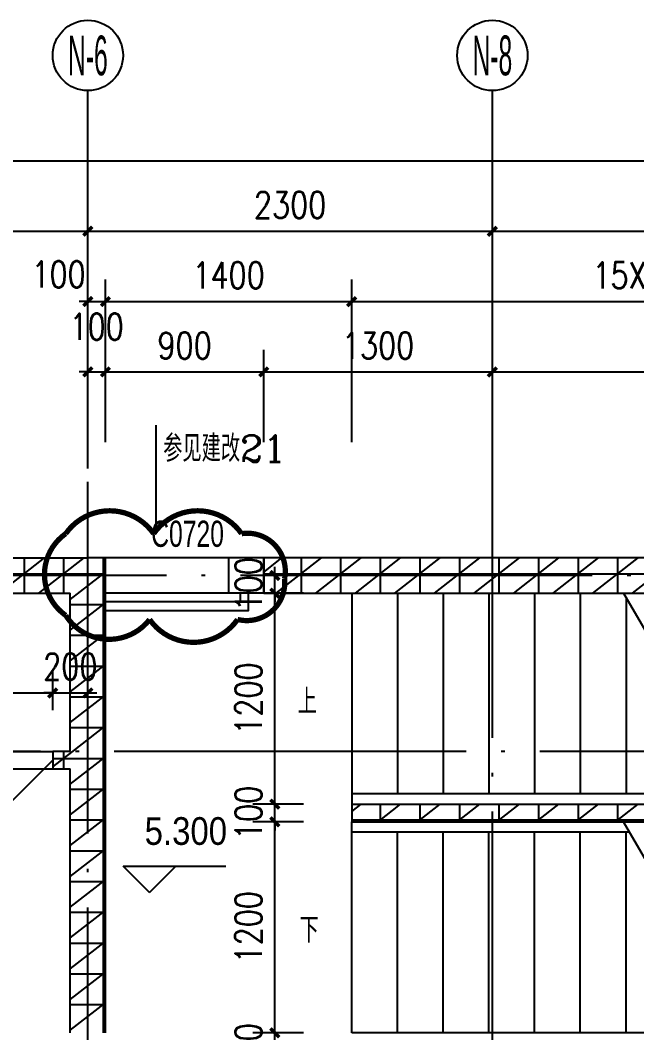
# Model space of a CAD drawing. Extents: x 718358 to 1668613, y -348838 to -159582.
# Drawn here: x 785426 to 788932, y -191260 to -185502 of the extents above; entities that cross this region are included whole.
import ezdxf
from ezdxf.enums import TextEntityAlignment as Align

# ---------------------------------------------------------------- set-up
doc = ezdxf.new("R2010")
doc.units = 0
doc.header["$LTSCALE"] = 1000
doc.linetypes.add('DOTE', pattern=[2.42, 2, -0.2, 0.02, -0.2])
for name, color, linetype in [('WINDOW_TEXT', 7, 'Continuous'), ('变更', 6, 'Continuous'), ('建-墙体', 2, 'Continuous'), ('建-尺寸', 73, 'Continuous'), ('建-影线', 8, 'Continuous'), ('建-标高', 3, 'Continuous'), ('建-楼梯', 4, 'Continuous'), ('建-符号', 3, 'Continuous'), ('建-符号说明', 7, 'Continuous'), ('建-轴标', 3, 'Continuous'), ('建-轴网', 14, 'DOTE'), ('建-门', 4, 'Continuous'), ('建-门窗', 4, 'Continuous'), ('建-阳台', 5, 'Continuous')]:
    doc.layers.add(name, color=color, linetype=linetype)
doc.styles.add('_TCH_AXIS', font='gt宽度调整.shx', dxfattribs={"bigfont": 'gt国标汉字.shx'})
doc.styles.add('_TCH_DIM', font='gt单线西文.shx', dxfattribs={"width": 0.8, "bigfont": 'gt单线中文.shx'})
doc.styles.add('_TCH_LABEL', font='COMPLEX', dxfattribs={"bigfont": 'GBCBIG'})
doc.styles.add('_TCH_WINDOW', font='gt单线西文.shx', dxfattribs={"height": 3.5, "bigfont": 'gt单线中文.shx'})
doc.styles.add('DIM_FONT', font='SIMPLEX.shx', dxfattribs={"width": 0.8, "bigfont": 'GBCBIG.shx'})
doc.dimstyles.new('DIMN50', dxfattribs={"dimscale": 0.5, "dimtxt": 300, "dimasz": 100, "dimexe": 250, "dimexo": 300, "dimgap": 150, "dimtad": 1, "dimdec": 0, "dimzin": 0, "dimdsep": 46, "dimtxsty": 'DIM_FONT', "dimblk": 'ARCHTICK', "dimcen": 0.09, "dimdle": 1, "dimclrt": 7, "dimazin": 2, "dimtfac": 1, "dimtdec": 0, "dimtix": 1, "dimtmove": 2, "dimatfit": 3, "dimldrblk": 'ARCHTICK', "dimfxl": 1, "dimtolj": 1, "dimtzin": 0, "dimarcsym": 0})
pattern_1 = [(0, (0, 0), (0, 175), []), (37.875, (200, 0), (-84.807639, 109.038328), []), (90, (200, 0), (-225, 1e-14), [])]

# ---------------------------------------------------------------- blocks, each defined once
blk = doc.blocks.new('_ArchTick')
at = {"color": 0, "linetype": 'ByBlock', "const_width": 0.4}
blk.add_lwpolyline([(-0.5, -0.5), (0.5, 0.5)], dxfattribs=at)
blk = doc.blocks.new('*D1042')
at = {"layer": 'Defpoints', "color": 0, "transparency": 16777216}
for p in [(785610.9, -189327.9), (784410.9, -189576.6), (785610.9, -189576.6)]:
    blk.add_point(p, dxfattribs=at)
at = {"layer": '建-尺寸', "color": 0, "lineweight": -2, "transparency": 16777216}
for p, q in [((784410.9, -189426.6), (784410.9, -189202.9)), ((785610.9, -189426.6), (785610.9, -189202.9)), ((784410.4, -189327.9), (785611.4, -189327.9))]:
    blk.add_line(p, q, dxfattribs=at)
at = {"layer": '建-尺寸', "color": 0, "lineweight": -2, "transparency": 16777216, "xscale": 50, "yscale": 50, "zscale": 50, "rotation": 180}
blk.add_blockref('_ArchTick', (784410.9, -189327.9), dxfattribs=at)
at = {"layer": '建-尺寸', "color": 0, "lineweight": -2, "transparency": 16777216, "xscale": 50, "yscale": 50, "zscale": 50}
blk.add_blockref('_ArchTick', (785610.9, -189327.9), dxfattribs=at)
at = {"layer": '建-尺寸', "color": 7, "transparency": 16777216, "insert": (785010.9, -189177.9), "char_height": 150, "attachment_point": 5, "style": 'DIM_FONT'}
blk.add_mtext('\\A1;1200', dxfattribs=at)
blk = doc.blocks.new('*D1043')
at = {"layer": 'Defpoints', "color": 0, "transparency": 16777216}
for p in [(785810.9, -189327.9), (785610.9, -189576.6), (785810.9, -189576.6)]:
    blk.add_point(p, dxfattribs=at)
at = {"layer": '建-尺寸', "color": 0, "lineweight": -2, "transparency": 16777216}
for p, q in [((785610.9, -189426.6), (785610.9, -189202.9)), ((785810.9, -189426.6), (785810.9, -189202.9)), ((785610.9, -189327.9), (785560.9, -189327.9)), ((785610.9, -189327.9), (785810.9, -189327.9)), ((785810.9, -189327.9), (785860.9, -189327.9))]:
    blk.add_line(p, q, dxfattribs=at)
at = {"layer": '建-尺寸', "color": 0, "lineweight": -2, "transparency": 16777216, "xscale": 50, "yscale": 50, "zscale": 50}
blk.add_blockref('_ArchTick', (785610.9, -189327.9), dxfattribs=at)
at = {"layer": '建-尺寸', "color": 0, "lineweight": -2, "transparency": 16777216, "xscale": 50, "yscale": 50, "zscale": 50, "rotation": 180}
blk.add_blockref('_ArchTick', (785810.9, -189327.9), dxfattribs=at)
at = {"layer": '建-尺寸', "color": 7, "transparency": 16777216, "insert": (785710.9, -189177.9), "char_height": 150, "attachment_point": 5, "style": 'DIM_FONT'}
blk.add_mtext('\\A1;200', dxfattribs=at)
blk = doc.blocks.new('*D1225')
at = {"layer": 'Defpoints', "color": 0, "transparency": 16777216}
for p in [(795010.9, -186302.4), (784110.9, -188052.4), (795010.9, -188052.4)]:
    blk.add_point(p, dxfattribs=at)
at = {"layer": '建-尺寸', "color": 0, "lineweight": -2, "transparency": 16777216}
for p, q in [((784110.9, -187902.4), (784110.9, -186177.4)), ((795010.9, -187902.4), (795010.9, -186177.4)), ((784110.4, -186302.4), (795011.4, -186302.4))]:
    blk.add_line(p, q, dxfattribs=at)
at = {"layer": '建-尺寸', "color": 0, "lineweight": -2, "transparency": 16777216, "xscale": 50, "yscale": 50, "zscale": 50, "rotation": 180}
blk.add_blockref('_ArchTick', (784110.9, -186302.4), dxfattribs=at)
at = {"layer": '建-尺寸', "color": 0, "lineweight": -2, "transparency": 16777216, "xscale": 50, "yscale": 50, "zscale": 50}
blk.add_blockref('_ArchTick', (795010.9, -186302.4), dxfattribs=at)
at = {"layer": '建-尺寸', "color": 7, "transparency": 16777216, "insert": (789560.9, -186152.4), "char_height": 150, "attachment_point": 5, "style": 'DIM_FONT'}
blk.add_mtext('\\A1;10900', dxfattribs=at)
blk = doc.blocks.new('*D1228')
at = {"layer": 'Defpoints', "color": 0, "transparency": 16777216}
for p in [(790411.3, -186702.4), (788110.9, -188052.4), (790411.3, -188052.4)]:
    blk.add_point(p, dxfattribs=at)
at = {"layer": '建-尺寸', "color": 0, "lineweight": -2, "transparency": 16777216}
for p, q in [((788110.9, -187902.4), (788110.9, -186577.4)), ((790411.3, -187902.4), (790411.3, -186577.4)), ((788110.4, -186702.4), (790411.8, -186702.4))]:
    blk.add_line(p, q, dxfattribs=at)
at = {"layer": '建-尺寸', "color": 0, "lineweight": -2, "transparency": 16777216, "xscale": 50, "yscale": 50, "zscale": 50, "rotation": 180}
blk.add_blockref('_ArchTick', (788110.9, -186702.4), dxfattribs=at)
at = {"layer": '建-尺寸', "color": 0, "lineweight": -2, "transparency": 16777216, "xscale": 50, "yscale": 50, "zscale": 50}
blk.add_blockref('_ArchTick', (790411.3, -186702.4), dxfattribs=at)
at = {"layer": '建-尺寸', "color": 7, "transparency": 16777216, "insert": (789261.1, -186552.4), "char_height": 150, "attachment_point": 5, "style": 'DIM_FONT'}
blk.add_mtext('\\A1;2300', dxfattribs=at)
blk = doc.blocks.new('*D1229')
at = {"layer": 'Defpoints', "color": 0, "transparency": 16777216}
for p in [(788110.9, -186702.4), (785810.9, -188052.4), (788110.9, -188052.4)]:
    blk.add_point(p, dxfattribs=at)
at = {"layer": '建-尺寸', "color": 0, "lineweight": -2, "transparency": 16777216}
for p, q in [((785810.9, -187902.4), (785810.9, -186577.4)), ((788110.9, -187902.4), (788110.9, -186577.4)), ((785810.4, -186702.4), (788111.4, -186702.4))]:
    blk.add_line(p, q, dxfattribs=at)
at = {"layer": '建-尺寸', "color": 0, "lineweight": -2, "transparency": 16777216, "xscale": 50, "yscale": 50, "zscale": 50, "rotation": 180}
blk.add_blockref('_ArchTick', (785810.9, -186702.4), dxfattribs=at)
at = {"layer": '建-尺寸', "color": 0, "lineweight": -2, "transparency": 16777216, "xscale": 50, "yscale": 50, "zscale": 50}
blk.add_blockref('_ArchTick', (788110.9, -186702.4), dxfattribs=at)
at = {"layer": '建-尺寸', "color": 7, "transparency": 16777216, "insert": (786960.9, -186552.4), "char_height": 150, "attachment_point": 5, "style": 'DIM_FONT'}
blk.add_mtext('\\A1;2300', dxfattribs=at)
blk = doc.blocks.new('*D1230')
at = {"layer": 'Defpoints', "color": 0, "transparency": 16777216}
for p in [(785810.9, -186702.4), (784110.9, -188052.4), (785810.9, -188052.4)]:
    blk.add_point(p, dxfattribs=at)
at = {"layer": '建-尺寸', "color": 0, "lineweight": -2, "transparency": 16777216}
for p, q in [((784110.9, -187902.4), (784110.9, -186577.4)), ((785810.9, -187902.4), (785810.9, -186577.4)), ((784110.4, -186702.4), (785811.4, -186702.4))]:
    blk.add_line(p, q, dxfattribs=at)
at = {"layer": '建-尺寸', "color": 0, "lineweight": -2, "transparency": 16777216, "xscale": 50, "yscale": 50, "zscale": 50, "rotation": 180}
blk.add_blockref('_ArchTick', (784110.9, -186702.4), dxfattribs=at)
at = {"layer": '建-尺寸', "color": 0, "lineweight": -2, "transparency": 16777216, "xscale": 50, "yscale": 50, "zscale": 50}
blk.add_blockref('_ArchTick', (785810.9, -186702.4), dxfattribs=at)
at = {"layer": '建-尺寸', "color": 7, "transparency": 16777216, "insert": (784960.9, -186552.4), "char_height": 150, "attachment_point": 5, "style": 'DIM_FONT'}
blk.add_mtext('\\A1;1700', dxfattribs=at)
blk = doc.blocks.new('*D1235')
at = {"layer": 'Defpoints', "color": 0, "transparency": 16777216}
for p in [(791210.9, -187102.4), (787310.9, -188052.4), (791210.9, -188052.4)]:
    blk.add_point(p, dxfattribs=at)
at = {"layer": '建-尺寸', "color": 0, "lineweight": -2, "transparency": 16777216}
for p, q in [((787310.9, -187902.4), (787310.9, -186977.4)), ((791210.9, -187902.4), (791210.9, -186977.4)), ((787310.4, -187102.4), (791211.4, -187102.4))]:
    blk.add_line(p, q, dxfattribs=at)
at = {"layer": '建-尺寸', "color": 0, "lineweight": -2, "transparency": 16777216, "xscale": 50, "yscale": 50, "zscale": 50, "rotation": 180}
blk.add_blockref('_ArchTick', (787310.9, -187102.4), dxfattribs=at)
at = {"layer": '建-尺寸', "color": 0, "lineweight": -2, "transparency": 16777216, "xscale": 50, "yscale": 50, "zscale": 50}
blk.add_blockref('_ArchTick', (791210.9, -187102.4), dxfattribs=at)
at = {"layer": '建-尺寸', "color": 7, "transparency": 16777216, "insert": (789260.9, -186952.4), "char_height": 150, "attachment_point": 5, "style": 'DIM_FONT'}
blk.add_mtext('\\A1;15X260=3900', dxfattribs=at)
blk = doc.blocks.new('*D1236')
at = {"layer": 'Defpoints', "color": 0, "transparency": 16777216}
for p in [(787310.9, -187102.4), (785910.9, -188052.4), (787310.9, -188052.4)]:
    blk.add_point(p, dxfattribs=at)
at = {"layer": '建-尺寸', "color": 0, "lineweight": -2, "transparency": 16777216}
for p, q in [((785910.9, -187902.4), (785910.9, -186977.4)), ((787310.9, -187902.4), (787310.9, -186977.4)), ((785910.4, -187102.4), (787311.4, -187102.4))]:
    blk.add_line(p, q, dxfattribs=at)
at = {"layer": '建-尺寸', "color": 0, "lineweight": -2, "transparency": 16777216, "xscale": 50, "yscale": 50, "zscale": 50, "rotation": 180}
blk.add_blockref('_ArchTick', (785910.9, -187102.4), dxfattribs=at)
at = {"layer": '建-尺寸', "color": 0, "lineweight": -2, "transparency": 16777216, "xscale": 50, "yscale": 50, "zscale": 50}
blk.add_blockref('_ArchTick', (787310.9, -187102.4), dxfattribs=at)
at = {"layer": '建-尺寸', "color": 7, "transparency": 16777216, "insert": (786610.9, -186952.4), "char_height": 150, "attachment_point": 5, "style": 'DIM_FONT'}
blk.add_mtext('\\A1;1400', dxfattribs=at)
blk = doc.blocks.new('*D1237')
at = {"layer": 'Defpoints', "color": 0, "transparency": 16777216}
for p in [(785910.9, -187102.4), (785810.9, -188052.4), (785910.9, -188052.4)]:
    blk.add_point(p, dxfattribs=at)
at = {"layer": '建-尺寸', "color": 0, "lineweight": -2, "transparency": 16777216}
for p, q in [((785810.9, -187902.4), (785810.9, -186977.4)), ((785910.9, -187902.4), (785910.9, -186977.4)), ((785810.9, -187102.4), (785760.9, -187102.4)), ((785810.9, -187102.4), (785910.9, -187102.4)), ((785910.9, -187102.4), (785960.9, -187102.4))]:
    blk.add_line(p, q, dxfattribs=at)
at = {"layer": '建-尺寸', "color": 0, "lineweight": -2, "transparency": 16777216, "xscale": 50, "yscale": 50, "zscale": 50}
blk.add_blockref('_ArchTick', (785810.9, -187102.4), dxfattribs=at)
at = {"layer": '建-尺寸', "color": 0, "lineweight": -2, "transparency": 16777216, "xscale": 50, "yscale": 50, "zscale": 50, "rotation": 180}
blk.add_blockref('_ArchTick', (785910.9, -187102.4), dxfattribs=at)
at = {"layer": '建-尺寸', "color": 7, "transparency": 16777216, "insert": (785644.3, -186947.4), "char_height": 150, "attachment_point": 5, "style": 'DIM_FONT'}
blk.add_mtext('\\A1;100', dxfattribs=at)
blk = doc.blocks.new('*D1241')
at = {"layer": 'Defpoints', "color": 0, "transparency": 16777216}
for p in [(790410.9, -187502.4), (788110.9, -188052.4), (790410.9, -188052.4)]:
    blk.add_point(p, dxfattribs=at)
at = {"layer": '建-尺寸', "color": 0, "lineweight": -2, "transparency": 16777216}
for p, q in [((788110.9, -187902.4), (788110.9, -187377.4)), ((790410.9, -187902.4), (790410.9, -187377.4)), ((788110.4, -187502.4), (790411.4, -187502.4))]:
    blk.add_line(p, q, dxfattribs=at)
at = {"layer": '建-尺寸', "color": 0, "lineweight": -2, "transparency": 16777216, "xscale": 50, "yscale": 50, "zscale": 50, "rotation": 180}
blk.add_blockref('_ArchTick', (788110.9, -187502.4), dxfattribs=at)
at = {"layer": '建-尺寸', "color": 0, "lineweight": -2, "transparency": 16777216, "xscale": 50, "yscale": 50, "zscale": 50}
blk.add_blockref('_ArchTick', (790410.9, -187502.4), dxfattribs=at)
at = {"layer": '建-尺寸', "color": 7, "transparency": 16777216, "insert": (789260.9, -187352.4), "char_height": 150, "attachment_point": 5, "style": 'DIM_FONT'}
blk.add_mtext('\\A1;2300', dxfattribs=at)
blk = doc.blocks.new('*D1242')
at = {"layer": 'Defpoints', "color": 0, "transparency": 16777216}
for p in [(788110.9, -187502.4), (786810.9, -188052.4), (788110.9, -188052.4)]:
    blk.add_point(p, dxfattribs=at)
at = {"layer": '建-尺寸', "color": 0, "lineweight": -2, "transparency": 16777216}
for p, q in [((786810.9, -187902.4), (786810.9, -187377.4)), ((788110.9, -187902.4), (788110.9, -187377.4)), ((786810.4, -187502.4), (788111.4, -187502.4))]:
    blk.add_line(p, q, dxfattribs=at)
at = {"layer": '建-尺寸', "color": 0, "lineweight": -2, "transparency": 16777216, "xscale": 50, "yscale": 50, "zscale": 50, "rotation": 180}
blk.add_blockref('_ArchTick', (786810.9, -187502.4), dxfattribs=at)
at = {"layer": '建-尺寸', "color": 0, "lineweight": -2, "transparency": 16777216, "xscale": 50, "yscale": 50, "zscale": 50}
blk.add_blockref('_ArchTick', (788110.9, -187502.4), dxfattribs=at)
at = {"layer": '建-尺寸', "color": 7, "transparency": 16777216, "insert": (787460.9, -187352.4), "char_height": 150, "attachment_point": 5, "style": 'DIM_FONT'}
blk.add_mtext('\\A1;1300', dxfattribs=at)
blk = doc.blocks.new('*D1243')
at = {"layer": 'Defpoints', "color": 0, "transparency": 16777216}
for p in [(786810.9, -187502.4), (785910.9, -188052.4), (786810.9, -188052.4)]:
    blk.add_point(p, dxfattribs=at)
at = {"layer": '建-尺寸', "color": 0, "lineweight": -2, "transparency": 16777216}
for p, q in [((785910.9, -187902.4), (785910.9, -187377.4)), ((786810.9, -187902.4), (786810.9, -187377.4)), ((785910.4, -187502.4), (786811.4, -187502.4))]:
    blk.add_line(p, q, dxfattribs=at)
at = {"layer": '建-尺寸', "color": 0, "lineweight": -2, "transparency": 16777216, "xscale": 50, "yscale": 50, "zscale": 50, "rotation": 180}
blk.add_blockref('_ArchTick', (785910.9, -187502.4), dxfattribs=at)
at = {"layer": '建-尺寸', "color": 0, "lineweight": -2, "transparency": 16777216, "xscale": 50, "yscale": 50, "zscale": 50}
blk.add_blockref('_ArchTick', (786810.9, -187502.4), dxfattribs=at)
at = {"layer": '建-尺寸', "color": 7, "transparency": 16777216, "insert": (786360.9, -187352.4), "char_height": 150, "attachment_point": 5, "style": 'DIM_FONT'}
blk.add_mtext('\\A1;900', dxfattribs=at)
blk = doc.blocks.new('*D1244')
at = {"layer": 'Defpoints', "color": 0, "transparency": 16777216}
for p in [(785910.9, -187502.4), (785810.9, -188052.4), (785910.9, -188052.4)]:
    blk.add_point(p, dxfattribs=at)
at = {"layer": '建-尺寸', "color": 0, "lineweight": -2, "transparency": 16777216}
for p, q in [((785810.9, -187902.4), (785810.9, -187377.4)), ((785910.9, -187902.4), (785910.9, -187377.4)), ((785810.9, -187502.4), (785760.9, -187502.4)), ((785810.9, -187502.4), (785910.9, -187502.4)), ((785910.9, -187502.4), (785960.9, -187502.4))]:
    blk.add_line(p, q, dxfattribs=at)
at = {"layer": '建-尺寸', "color": 0, "lineweight": -2, "transparency": 16777216, "xscale": 50, "yscale": 50, "zscale": 50}
blk.add_blockref('_ArchTick', (785810.9, -187502.4), dxfattribs=at)
at = {"layer": '建-尺寸', "color": 0, "lineweight": -2, "transparency": 16777216, "xscale": 50, "yscale": 50, "zscale": 50, "rotation": 180}
blk.add_blockref('_ArchTick', (785910.9, -187502.4), dxfattribs=at)
at = {"layer": '建-尺寸', "color": 7, "transparency": 16777216, "insert": (785860.9, -187244.9), "char_height": 150, "attachment_point": 5, "style": 'DIM_FONT'}
blk.add_mtext('\\A1;100', dxfattribs=at)
blk = doc.blocks.new('*D3345')
at = {"layer": 'Defpoints', "color": 0, "transparency": 16777216}
for p in [(786874.1, -188660.1), (787187.8, -188660.1), (787187.8, -188760.1)]:
    blk.add_point(p, dxfattribs=at)
at = {"layer": '建-尺寸', "color": 0, "lineweight": -2, "transparency": 16777216}
for p, q in [((786874.1, -188660.1), (786874.1, -188610.1)), ((787037.8, -188660.1), (786749.1, -188660.1)), ((786874.1, -188760.1), (786874.1, -188660.1)), ((787037.8, -188760.1), (786749.1, -188760.1)), ((786874.1, -188760.1), (786874.1, -188810.1))]:
    blk.add_line(p, q, dxfattribs=at)
at = {"layer": '建-尺寸', "color": 0, "lineweight": -2, "transparency": 16777216, "xscale": 50, "yscale": 50, "zscale": 50}
for p, rotation in [((786874.1, -188660.1), 270), ((786874.1, -188760.1), 90)]:
    blk.add_blockref('_ArchTick', p, dxfattribs=dict(at, rotation=rotation))
at = {"layer": '建-尺寸', "color": 7, "transparency": 16777216, "insert": (786724.1, -188710.1), "char_height": 150, "attachment_point": 5, "rotation": 90, "style": 'DIM_FONT'}
blk.add_mtext('\\A1;100', dxfattribs=at)
blk = doc.blocks.new('*D3346')
at = {"layer": 'Defpoints', "color": 0, "transparency": 16777216}
for p in [(786874.1, -188760.1), (787187.8, -188760.1), (787187.8, -189960.1)]:
    blk.add_point(p, dxfattribs=at)
at = {"layer": '建-尺寸', "color": 0, "lineweight": -2, "transparency": 16777216}
for p, q in [((787037.8, -188760.1), (786749.1, -188760.1)), ((786874.1, -189960.6), (786874.1, -188759.6)), ((787037.8, -189960.1), (786749.1, -189960.1))]:
    blk.add_line(p, q, dxfattribs=at)
at = {"layer": '建-尺寸', "color": 0, "lineweight": -2, "transparency": 16777216, "xscale": 50, "yscale": 50, "zscale": 50}
for p, rotation in [((786874.1, -188760.1), 90), ((786874.1, -189960.1), 270)]:
    blk.add_blockref('_ArchTick', p, dxfattribs=dict(at, rotation=rotation))
at = {"layer": '建-尺寸', "color": 7, "transparency": 16777216, "insert": (786724.1, -189360.1), "char_height": 150, "attachment_point": 5, "rotation": 90, "style": 'DIM_FONT'}
blk.add_mtext('\\A1;1200', dxfattribs=at)
blk = doc.blocks.new('*D3347')
at = {"layer": 'Defpoints', "color": 0, "transparency": 16777216}
for p in [(786874.1, -189960.1), (787187.8, -189960.1), (787187.8, -190060.1)]:
    blk.add_point(p, dxfattribs=at)
at = {"layer": '建-尺寸', "color": 0, "lineweight": -2, "transparency": 16777216}
for p, q in [((786874.1, -189960.1), (786874.1, -189910.1)), ((787037.8, -189960.1), (786749.1, -189960.1)), ((786874.1, -190060.1), (786874.1, -189960.1)), ((787037.8, -190060.1), (786749.1, -190060.1)), ((786874.1, -190060.1), (786874.1, -190110.1))]:
    blk.add_line(p, q, dxfattribs=at)
at = {"layer": '建-尺寸', "color": 0, "lineweight": -2, "transparency": 16777216, "xscale": 50, "yscale": 50, "zscale": 50}
for p, rotation in [((786874.1, -189960.1), 270), ((786874.1, -190060.1), 90)]:
    blk.add_blockref('_ArchTick', p, dxfattribs=dict(at, rotation=rotation))
at = {"layer": '建-尺寸', "color": 7, "transparency": 16777216, "insert": (786724.1, -190010.1), "char_height": 150, "attachment_point": 5, "rotation": 90, "style": 'DIM_FONT'}
blk.add_mtext('\\A1;100', dxfattribs=at)
blk = doc.blocks.new('*D3348')
at = {"layer": 'Defpoints', "color": 0, "transparency": 16777216}
for p in [(786874.1, -190060.1), (787187.8, -190060.1), (787187.8, -191260.3)]:
    blk.add_point(p, dxfattribs=at)
at = {"layer": '建-尺寸', "color": 0, "lineweight": -2, "transparency": 16777216}
for p, q in [((787037.8, -190060.1), (786749.1, -190060.1)), ((786874.1, -191260.8), (786874.1, -190059.6)), ((787037.8, -191260.3), (786749.1, -191260.3))]:
    blk.add_line(p, q, dxfattribs=at)
at = {"layer": '建-尺寸', "color": 0, "lineweight": -2, "transparency": 16777216, "xscale": 50, "yscale": 50, "zscale": 50}
for p, rotation in [((786874.1, -190060.1), 90), ((786874.1, -191260.3), 270)]:
    blk.add_blockref('_ArchTick', p, dxfattribs=dict(at, rotation=rotation))
at = {"layer": '建-尺寸', "color": 7, "transparency": 16777216, "insert": (786724.1, -190660.2), "char_height": 150, "attachment_point": 5, "rotation": 90, "style": 'DIM_FONT'}
blk.add_mtext('\\A1;1200', dxfattribs=at)
blk = doc.blocks.new('*D3349')
at = {"layer": 'Defpoints', "color": 0, "transparency": 16777216}
for p in [(786874.1, -191260.3), (787187.8, -191260.3), (787187.8, -191460.1)]:
    blk.add_point(p, dxfattribs=at)
at = {"layer": '建-尺寸', "color": 0, "lineweight": -2, "transparency": 16777216}
for p, q in [((786874.1, -191260.3), (786874.1, -191210.3)), ((787037.8, -191260.3), (786749.1, -191260.3)), ((786874.1, -191460.1), (786874.1, -191260.3)), ((787037.8, -191460.1), (786749.1, -191460.1)), ((786874.1, -191460.1), (786874.1, -191510.1))]:
    blk.add_line(p, q, dxfattribs=at)
at = {"layer": '建-尺寸', "color": 0, "lineweight": -2, "transparency": 16777216, "xscale": 50, "yscale": 50, "zscale": 50}
for p, rotation in [((786874.1, -191260.3), 270), ((786874.1, -191460.1), 90)]:
    blk.add_blockref('_ArchTick', p, dxfattribs=dict(at, rotation=rotation))
at = {"layer": '建-尺寸', "color": 7, "transparency": 16777216, "insert": (786724.1, -191360.2), "char_height": 150, "attachment_point": 5, "rotation": 90, "style": 'DIM_FONT'}
blk.add_mtext('\\A1;200', dxfattribs=at)

msp = doc.modelspace()

# ---------------------------------------------------------------- hatches: boundary and pattern name
at = {"layer": '建-影线'}
h = msp.add_hatch(dxfattribs=at)
h.set_pattern_fill('空心砖', color=256, scale=50, style=0)
h.set_pattern_definition(pattern_1)
h.paths.add_polyline_path([(785110.9, -188560.1), (785110.9, -188760.1), (785710.9, -188760.1), (785810.9, -188693.5), (785810.9, -188560.1)])
h = msp.add_hatch(dxfattribs=at)
h.set_pattern_fill('空心砖', color=256, scale=50, style=0)
h.set_pattern_definition(pattern_1)
h.paths.add_polyline_path([(785910.9, -188760.1), (785910.9, -188560.1), (785810.9, -188560.1), (785810.9, -188693.5)])
h = msp.add_hatch(dxfattribs=at)
h.set_pattern_fill('空心砖', color=256, scale=50, style=0)
h.set_pattern_definition(pattern_1)
h.paths.add_polyline_path([(786810.9, -188760.1), (791710.9, -188760.1), (791710.9, -188560.1), (786810.9, -188560.1)])
h = msp.add_hatch(dxfattribs=at)
h.set_pattern_fill('空心砖', color=256, scale=50, style=0)
h.set_pattern_definition(pattern_1)
h.paths.add_polyline_path([(785777.6, -189693.5), (785910.9, -189660.1), (785910.9, -188760.1), (785810.9, -188693.5), (785710.9, -188760.1), (785710.9, -189660.1)])
h = msp.add_hatch(dxfattribs=at)
h.set_pattern_fill('空心砖', color=256, scale=50, style=0)
h.set_pattern_definition(pattern_1)
h.paths.add_polyline_path([(785710.9, -189660.1), (785610.9, -189660.1), (785610.9, -189760.1), (785710.9, -189760.1), (785777.6, -189693.5)])
h = msp.add_hatch(dxfattribs=at)
h.set_pattern_fill('空心砖', color=256, scale=50, style=0)
h.set_pattern_definition(pattern_1)
h.paths.add_polyline_path([(785710.9, -191260.3), (785910.9, -191260.3), (785910.9, -189660.1), (785777.6, -189693.5), (785710.9, -189760.1)])
h = msp.add_hatch(dxfattribs=at)
h.set_pattern_fill('空心砖', color=256, scale=50, style=0)
h.set_pattern_definition(pattern_1)
h.paths.add_polyline_path([(787310.9, -190060.1), (791210.9, -190060.1), (791210.9, -189960.1), (787310.9, -189960.1)])

# ---------------------------------------------------------------- linework, layer by layer
at = {"layer": '变更'}
msp.add_lwpolyline([(786199, -188384), (786199, -187805)], dxfattribs=at)
at = {"layer": '变更', "const_width": 30}
msp.add_lwpolyline([(785685, -188422, -0.520567), (786185, -188422, -0.520567), (786685, -188422, -0.520567), (786929.5, -188677.5, -0.520567), (786662, -188910, -0.520567), (786162, -188910, -0.520567), (785685, -188887, -0.520567)], format="xyb", close=True, dxfattribs=at)
at = {"layer": '建-墙体'}
for p, q in [((785110.9, -188560.1), (785810.9, -188560.1)), ((785910.9, -188560.1), (785810.9, -188560.1)), ((785910.9, -188760.1), (785910.9, -188560.1)), ((786810.9, -188560.1), (785910.9, -188560.1)), ((786610.9, -188560.1), (786610.9, -188760.1)), ((791710.9, -188560.1), (786810.9, -188560.1)), ((786810.9, -188560.1), (786810.9, -188760.1)), ((785110.9, -188760.1), (785710.9, -188760.1)), ((785710.9, -189660.1), (785710.9, -188760.1)), ((785910.9, -189660.1), (785910.9, -188760.1)), ((786810.9, -188760.1), (785910.9, -188760.1)), ((786810.9, -188760.1), (791710.9, -188760.1)), ((785710.9, -189660.1), (785610.9, -189660.1)), ((785610.9, -189660.1), (785610.9, -189760.1)), ((785910.9, -191260.3), (785910.9, -189660.1)), ((785610.9, -189760.1), (785710.9, -189760.1)), ((785710.9, -191260.3), (785710.9, -189760.1)), ((787310.9, -189960.1), (791210.9, -189960.1)), ((787310.9, -189960.1), (787310.9, -190060.1)), ((787310.9, -190060.1), (791210.9, -190060.1))]:
    msp.add_line(p, q, dxfattribs=at)
at = {"layer": '建-标高'}
for p, q in [((786161, -190463.5), (786011, -190313.5)), ((786011, -190313.5), (786595.8, -190313.5)), ((786161, -190463.5), (786311, -190313.5))]:
    msp.add_line(p, q, dxfattribs=at)
at = {"layer": '建-楼梯'}
for p, q in [((787310.9, -188760.1), (788856.7, -188760.1)), ((787310.9, -188760.1), (787310.9, -189900.1)), ((787570.9, -188760.1), (787570.9, -189900.1)), ((787830.9, -188760.1), (787830.9, -189900.1)), ((788090.9, -188760.1), (788090.9, -189900.1)), ((788350.9, -188760.1), (788350.9, -189900.1)), ((788610.9, -188760.1), (788610.9, -189900.1)), ((788856.7, -188760.1), (789166, -189295.7)), ((788870.9, -188784.6), (788870.9, -189900.1)), ((787310.9, -189900.1), (787310.9, -189960.1)), ((787310.9, -189900.1), (789514.9, -189900.1)), ((787310.9, -189900.1), (787310.9, -189960.1)), ((787310.9, -189960.1), (789549.6, -189960.1)), ((787310.9, -189960.1), (789549.6, -189960.1)), ((788856.7, -190060.1), (787310.9, -190060.1)), ((787310.9, -190120.1), (787310.9, -190060.1)), ((788856.7, -190060.1), (787310.9, -190060.1)), ((787310.9, -190120.1), (787310.9, -190060.1)), ((789176, -190613), (788856.7, -190060.1)), ((787310.9, -191260.1), (787310.9, -190120.1)), ((788891.4, -190120.1), (787310.9, -190120.1)), ((787570.9, -191260.1), (787570.9, -190120.1)), ((787830.9, -191260.1), (787830.9, -190120.1)), ((788090.9, -191260.1), (788090.9, -190120.1)), ((788350.9, -191260.1), (788350.9, -190120.1)), ((788610.9, -191260.1), (788610.9, -190120.1)), ((788870.9, -191260.1), (788870.9, -190120.1)), ((789549.6, -191260.1), (787310.9, -191260.1))]:
    msp.add_line(p, q, dxfattribs=at)
at = {"layer": '建-符号'}
for points in [[(787180.9, -189360.1, 0, 0, 0), (788980.9, -189360.1, 40, 0, 0), (789130.9, -189360.1, 0, 0, 0)], [(787180.9, -190660.1, 0, 0, 0), (788980.9, -190660.1, 40, 0, 0), (789130.9, -190660.1, 0, 0, 0)]]:
    msp.add_lwpolyline(points, format="xyseb", dxfattribs=at)
at = {"layer": '建-轴标'}
for p, q in [((785810.9, -188052.4), (785810.9, -185902.4)), ((788110.9, -188052.4), (788110.9, -185902.4))]:
    msp.add_line(p, q, dxfattribs=at)
for centre in [(785810.9, -185702.4), (788110.9, -185702.4)]:
    msp.add_circle(centre, 200, dxfattribs=at)
at = {"layer": '建-轴网'}
for p, q in [((785810.9, -194967.3), (785810.9, -188052.4)), ((788110.9, -194422.3), (788110.9, -188052.4)), ((795937.9, -188660.1), (783007.6, -188660.1)), ((795221.1, -189660.1), (783598.9, -189660.1))]:
    msp.add_line(p, q, dxfattribs=at)
at = {"layer": '建-门'}
for p, q in [((784410.9, -189660.1), (785610.9, -189660.1)), ((785610.9, -189710.1), (785186.6, -190134.4)), ((784410.9, -189760.1), (785610.9, -189760.1))]:
    msp.add_line(p, q, dxfattribs=at)
at = {"layer": '建-门窗'}
for p, q in [((785910.9, -188760.1), (785910.9, -188560.1)), ((786810.9, -188760.1), (786810.9, -188560.1))]:
    msp.add_line(p, q, dxfattribs=at)
at = {"layer": '建-阳台'}
for points in [[(786723, -188759.9), (786722.5, -188860.4), (785910.9, -188860.1)], [(786677, -188759.9), (786677, -188810.1), (785910.9, -188810.1)]]:
    msp.add_lwpolyline(points, dxfattribs=at)

# ---------------------------------------------------------------- texts
at = {"layer": 'WINDOW_TEXT', "style": '_TCH_WINDOW', "width": 0.705882}
msp.add_text('C0720', height=148.75, rotation=360, dxfattribs=at).set_placement((786170.9, -188497))
at = {"layer": '变更', "style": '_TCH_LABEL'}
msp.add_text('参见建改21', height=151.91, dxfattribs=at).set_placement((786239, -188013.4))
at = {"layer": '建-符号说明', "style": '_TCH_DIM'}
for s, height, width, p in [('上', 143.3, 0.8, (787003.8, -189447.6)), ('5.300', 157.5, 0.888889, (786133.8, -190191.8)), ('下', 143.3, 0.8, (787014.8, -190747.6))]:
    msp.add_text(s, height=height, dxfattribs=dict(at, width=width)).set_placement(p)
at = {"layer": '建-轴标', "style": '_TCH_AXIS'}
for s, width, p, p2 in [('N-6', 0.344262, (785697.8, -185815.6), (785924, -185815.6)), ('N-8', 0.33871, (787997.8, -185815.6), (788224, -185815.6))]:
    msp.add_text(s, height=226.27, dxfattribs=dict(at, width=width)).set_placement(p, p2, align=Align.FIT)

# ---------------------------------------------------------------- dimensions: what is measured, and where the dimension line sits
at = {"layer": '建-尺寸'}
for p1, p2, distance, picture, middle in [((784110.9, -188052.4), (795010.9, -188052.4), 1750, '*D1225', (789560.9, -186152.4)), ((784110.9, -188052.4), (785810.9, -188052.4), 1350, '*D1230', (784960.9, -186552.4)), ((785810.9, -188052.4), (788110.9, -188052.4), 1350, '*D1229', (786960.9, -186552.4)), ((788110.9, -188052.4), (790411.3, -188052.4), 1350, '*D1228', (789261.1, -186552.4)), ((785910.9, -188052.4), (787310.9, -188052.4), 950, '*D1236', (786610.9, -186952.4)), ((785910.9, -188052.4), (786810.9, -188052.4), 550, '*D1243', (786360.9, -187352.4)), ((786810.9, -188052.4), (788110.9, -188052.4), 550, '*D1242', (787460.9, -187352.4)), ((788110.9, -188052.4), (790410.9, -188052.4), 550, '*D1241', (789260.9, -187352.4)), ((787187.8, -188760.1), (787187.8, -188660.1), 313.8, '*D3345', (786724.1, -188710.1)), ((787187.8, -189960.1), (787187.8, -188760.1), 313.8, '*D3346', (786724.1, -189360.1)), ((784410.9, -189576.6), (785610.9, -189576.6), 248.7, '*D1042', (785010.9, -189177.9)), ((785610.9, -189576.6), (785810.9, -189576.6), 248.7, '*D1043', (785710.9, -189177.9)), ((787187.8, -190060.1), (787187.8, -189960.1), 313.8, '*D3347', (786724.1, -190010.1)), ((787187.8, -191260.3), (787187.8, -190060.1), 313.8, '*D3348', (786724.1, -190660.2)), ((787187.8, -191460.1), (787187.8, -191260.3), 313.8, '*D3349', (786724.1, -191360.2))]:
    dim = msp.add_aligned_dim(p1=p1, p2=p2, distance=distance, dimstyle='DIMN50', dxfattribs=at)
    dim.commit()
    dim.dimension.update_dxf_attribs({"geometry": picture, "text_midpoint": middle})
for base, picture, middle in [((785910.9, -187102.4), '*D1237', (785644.3, -186947.4)), ((785910.9, -187502.4), '*D1244', (785860.9, -187244.9))]:
    dim = msp.add_linear_dim(base=base, p1=(785810.9, -188052.4), p2=(785910.9, -188052.4), angle=0, dimstyle='DIMN50', dxfattribs=at)
    dim.commit()
    dim.dimension.update_dxf_attribs({"geometry": picture, "text_midpoint": middle, "dimtype": 161})
dim = msp.add_aligned_dim(p1=(787310.9, -188052.4), p2=(791210.9, -188052.4), distance=950, text='15X260=3900', dimstyle='DIMN50', dxfattribs=at)
dim.commit()
dim.dimension.update_dxf_attribs({"geometry": '*D1235', "text_midpoint": (789260.9, -186952.4)})

doc.saveas('drawing.dxf')
